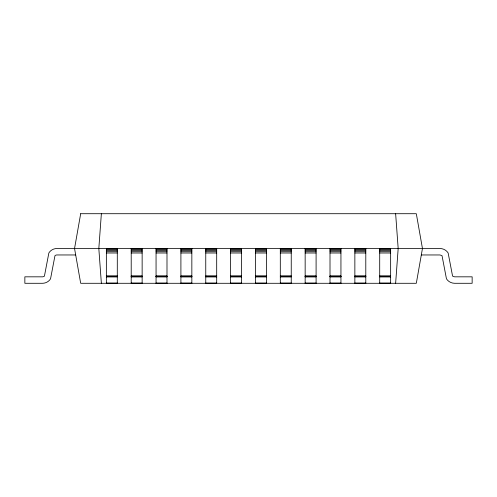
<?xml version="1.0" encoding="UTF-8"?>
<svg xmlns="http://www.w3.org/2000/svg" width="497" height="497" viewBox="0 0 497 497"><rect width="100%" height="100%" fill="white"/><g stroke="black" fill="none" stroke-linecap="round" stroke-linejoin="round"><path stroke-width="0.75" d="M101.363 213.71L98.822 248.5L101.363 283.29M395.637 283.29L398.178 248.5L395.637 213.71M106.358 248.711L117.292 248.711M131.208 248.711L142.142 248.711M156.058 248.711L166.992 248.711M180.908 248.711L191.842 248.711M205.758 248.711L216.692 248.711M230.608 248.711L241.542 248.711M255.458 248.711L266.392 248.711M280.308 248.711L291.242 248.711M305.158 248.711L316.092 248.711M330.008 248.711L340.942 248.711M354.858 248.711L365.792 248.711M379.708 248.711L390.642 248.711M106.358 249.339L117.292 249.339M131.208 249.339L142.142 249.339M156.058 249.339L166.992 249.339M180.908 249.339L191.842 249.339M205.758 249.339L216.692 249.339M230.608 249.339L241.542 249.339M255.458 249.339L266.392 249.339M280.308 249.339L291.242 249.339M305.158 249.339L316.092 249.339M330.008 249.339L340.942 249.339M354.858 249.339L365.792 249.339M379.708 249.339L390.642 249.339M106.358 250.351L117.292 250.351M131.208 250.351L142.142 250.351M156.058 250.351L166.992 250.351M180.908 250.351L191.842 250.351M205.758 250.351L216.692 250.351M230.608 250.351L241.542 250.351M255.458 250.351L266.392 250.351M280.308 250.351L291.242 250.351M305.158 250.351L316.092 250.351M330.008 250.351L340.942 250.351M354.858 250.351L365.792 250.351M379.708 250.351L390.642 250.351M106.358 251.706L117.292 251.706M131.208 251.706L142.142 251.706M156.058 251.706L166.992 251.706M180.908 251.706L191.842 251.706M205.758 251.706L216.692 251.706M230.608 251.706L241.542 251.706M255.458 251.706L266.392 251.706M280.308 251.706L291.242 251.706M305.158 251.706L316.092 251.706M330.008 251.706L340.942 251.706M354.858 251.706L365.792 251.706M379.708 251.706L390.642 251.706M106.358 252.992L117.292 252.992M131.208 252.992L142.142 252.992M156.058 252.992L166.992 252.992M180.908 252.992L191.842 252.992M205.758 252.992L216.692 252.992M230.608 252.992L241.542 252.992M255.458 252.992L266.392 252.992M280.308 252.992L291.242 252.992M305.158 252.992L316.092 252.992M330.008 252.992L340.942 252.992M354.858 252.992L365.792 252.992M379.708 252.992L390.642 252.992M75.687 254.961L56.987 254.961A3.231 3.231 0 0 0 54.974 255.663L50.551 278.798L49.619 280.084A9.691 9.691 0 0 1 42.413 283.29L24.85 283.29L24.85 276.829L42.413 276.829A3.231 3.231 0 0 0 44.426 276.127L48.849 252.992L49.781 251.706A9.691 9.691 0 0 1 56.987 248.5L440.013 248.5C443.249 248.543 446.436 250.215 448.151 252.992L452.574 276.127L454.587 276.829L472.15 276.829L472.15 283.29L454.587 283.29C451.351 283.247 448.164 281.575 446.449 278.798L442.026 255.663L440.013 254.961L421.313 254.961M106.358 276.065L117.292 276.065M131.208 276.065L142.142 276.065M156.058 276.065L166.992 276.065M180.908 276.065L191.842 276.065M205.758 276.065L216.692 276.065M230.608 276.065L241.542 276.065M255.458 276.065L266.392 276.065M280.308 276.065L291.242 276.065M305.158 276.065L316.092 276.065M330.008 276.065L340.942 276.065M354.858 276.065L365.792 276.065M379.708 276.065L390.642 276.065M106.358 276.127L117.292 276.127M131.208 276.127L142.142 276.127M156.058 276.127L166.992 276.127M180.908 276.127L191.842 276.127M205.758 276.127L216.692 276.127M230.608 276.127L241.542 276.127M255.458 276.127L266.392 276.127M280.308 276.127L291.242 276.127M305.158 276.127L316.092 276.127M330.008 276.127L340.942 276.127M354.858 276.127L365.792 276.127M379.708 276.127L390.642 276.127M106.358 276.512L117.292 276.512M131.208 276.512L142.142 276.512M156.058 276.512L166.992 276.512M180.908 276.512L191.842 276.512M205.758 276.512L216.692 276.512M230.608 276.512L241.542 276.512M255.458 276.512L266.392 276.512M280.308 276.512L291.242 276.512M305.158 276.512L316.092 276.512M330.008 276.512L340.942 276.512M354.858 276.512L365.792 276.512M379.708 276.512L390.642 276.512M106.358 276.748L117.292 276.748M131.208 276.748L142.142 276.748M156.058 276.748L166.992 276.748M180.908 276.748L191.842 276.748M205.758 276.748L216.692 276.748M230.608 276.748L241.542 276.748M255.458 276.748L266.392 276.748M280.308 276.748L291.242 276.748M305.158 276.748L316.092 276.748M330.008 276.748L340.942 276.748M354.858 276.748L365.792 276.748M379.708 276.748L390.642 276.748M106.358 276.829L117.292 276.829M131.208 276.829L142.142 276.829M156.058 276.829L166.992 276.829M180.908 276.829L191.842 276.829M205.758 276.829L216.692 276.829M230.608 276.829L241.542 276.829M255.458 276.829L266.392 276.829M280.308 276.829L291.242 276.829M305.158 276.829L316.092 276.829M330.008 276.829L340.942 276.829M354.858 276.829L365.792 276.829M379.708 276.829L390.642 276.829M106.358 283.079L117.292 283.079M131.208 283.079L142.142 283.079M156.058 283.079L166.992 283.079M180.908 283.079L191.842 283.079M205.758 283.079L216.692 283.079M230.608 283.079L241.542 283.079M255.458 283.079L266.392 283.079M280.308 283.079L291.242 283.079M305.158 283.079L316.092 283.079M330.008 283.079L340.942 283.079M354.858 283.079L365.792 283.079M379.708 283.079L390.642 283.079M390.642 248.5L390.642 283.29M379.708 248.5L379.708 283.29M365.792 248.5L365.792 283.29M354.858 248.5L354.858 283.29M340.942 248.5L340.942 283.29M330.008 248.5L330.008 283.29M316.092 248.5L316.092 283.29M305.158 248.5L305.158 283.29M291.242 248.5L291.242 283.29M280.308 248.5L280.308 283.29M266.392 248.5L266.392 283.29M255.458 248.5L255.458 283.29M241.542 248.5L241.542 283.29M230.608 248.5L230.608 283.29M216.692 248.5L216.692 283.29M205.758 248.5L205.758 283.29M191.842 248.5L191.842 283.29M180.908 248.5L180.908 283.29M166.992 248.5L166.992 283.29M156.058 248.5L156.058 283.29M142.142 248.5L142.142 283.29M131.208 248.5L131.208 283.29M117.292 248.5L117.292 283.29M106.358 248.5L106.358 283.29M80.682 213.71L74.55 248.5L80.682 283.29L416.318 283.29L422.45 248.5L416.318 213.71L80.682 213.71"/></g></svg>
